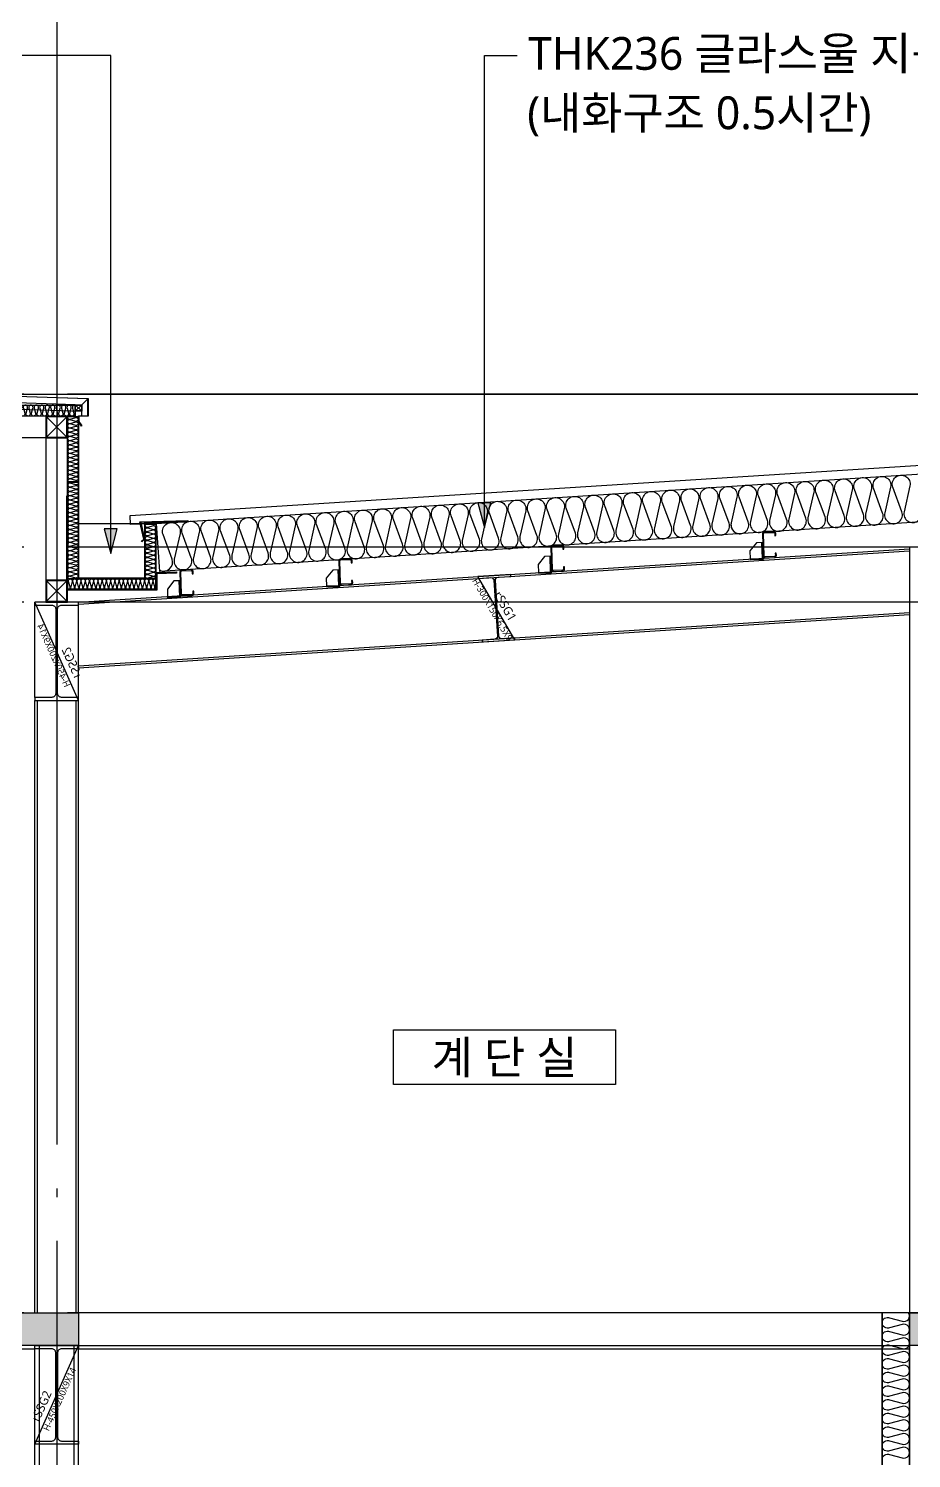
# Model space of a CAD drawing. Header units: millimetres. Extents: x 2325 to 124624, y 1250 to 28650.
# Drawn here: x 69057 to 73094, y 17703 to 24240 of the extents above; entities that cross this region are included whole.
import ezdxf
from ezdxf import colors
from ezdxf.entities.mleader import LeaderData, LeaderLine
from ezdxf.enums import TextEntityAlignment as Align
from ezdxf.math import Vec2, Vec3
from ezdxf.xclip import XClip

# ---------------------------------------------------------------- set-up
doc = ezdxf.new("R2010")
doc.units = ezdxf.units.MM
doc.header["$LTSCALE"] = 200
doc.header["$XCLIPFRAME"] = 0
doc.linetypes.add('CEN-GAUN', pattern=[32.2, 30, -1, 0.2, -1])
doc.linetypes.add('XR-A-SECTION$0$CEN-OC', pattern=[10, 9.25, -0.25, 0.25, -0.25])
doc.layers.get('Defpoints').update_dxf_attribs({"color": 137})
for name, color, linetype in [('0-S-col', 4, 'Continuous'), ('01하지철물', 253, 'Continuous'), ('09GIRDER', 2, 'Continuous'), ('7', 7, 'Continuous'), ('A-CON', 2, 'Continuous'), ('A-ELE9', 9, 'Continuous'), ('AS-STEL-MAJR', 8, 'Continuous'), ('CEN', 1, 'CEN-GAUN'), ('CTR', 1, 'XR-A-SECTION$0$CEN-OC'), ('ELE-4', 4, 'Continuous'), ('ELE-5', 5, 'Continuous'), ('ELE-6', 6, 'Continuous'), ('ELE-8', 8, 'Continuous'), ('HAT-254', 254, 'Continuous'), ('Insul', 252, 'Continuous'), ('PANEL', 6, 'Continuous'), ('S-253', 252, 'Continuous'), ('S-COL', 2, 'Continuous'), ('SEC-PANEL', 6, 'Continuous'), ('STL', 4, 'Continuous'), ('TAG', 6, 'Continuous'), ('TEXT', 3, 'Continuous'), ('TEXT-NOTE', 6, 'Continuous')]:
    doc.layers.add(name, color=color, linetype=linetype)
doc.layers.add('DEFP.', color=147, linetype='Continuous', plot=False)
doc.styles.add('맑은고딕', font='malgun.ttf')
doc.styles.add('스타일1', font='malgun.ttf')

# ---------------------------------------------------------------- blocks, each defined once
blk = doc.blocks.new('하지철물')
at = {"layer": '01하지철물', "color": 1}
for p, q in [((46.8, 46.8), (-46.8, -46.8)), ((46.8, -46.8), (-46.8, 46.8))]:
    blk.add_line(p, q, dxfattribs=at)
at = {"layer": '01하지철물'}
for points in [[(-50, -50), (-50, 50), (50, 50), (50, -50)], [(-46.8, -46.8), (-46.8, 46.8), (46.8, 46.8), (46.8, -46.8)]]:
    blk.add_lwpolyline(points, close=True, dxfattribs=at)
blk = doc.blocks.new('SG-rSSG2')
at = {"layer": '09GIRDER'}
blk.add_lwpolyline([(-100, -436), (-22.5, -436, 0.414214), (-4.5, -418), (-4.5, -32, 0.414214), (-22.5, -14), (-100, -14), (-100, 0), (100, 0), (100, -14), (22.5, -14, 0.414214), (4.5, -32), (4.5, -418, 0.414214), (22.5, -436), (100, -436), (100, -450), (-100, -450)], format="xyb", close=True, dxfattribs=at)
at = {"layer": 'Defpoints'}
blk.add_line((-100, -450), (100, 0), dxfattribs=at)
at = {"layer": 'Defpoints', "style": '스타일1'}
for s, height, p in [('H-450X200X9X14', 30, (13.5, -244.7)), ('rSSG2', 40, (-69.7, -276.1, 0))]:
    blk.add_text(s, height=height, rotation=66.03751, dxfattribs=at).set_placement(p, align=Align.MIDDLE_CENTER)
blk = doc.blocks.new('STL_30x30')
at = {"layer": 'CTR'}
for p, q in [((1.6, 28.4), (28.4, 1.6)), ((28.4, 28.4), (1.6, 1.6))]:
    blk.add_line(p, q, dxfattribs=at)
at = {"layer": 'ELE-4'}
for points in [[(0, 0), (30, 0), (30, 30), (0, 30)], [(1.6, 1.6), (28.4, 1.6), (28.4, 28.4), (1.6, 28.4)]]:
    blk.add_lwpolyline(points, close=True, dxfattribs=at)
blk = doc.blocks.new('CAP-535X100')
at = {"layer": 'ELE-6'}
blk.add_lwpolyline([(-550, -100), (-60, -100), (-60, -50), (-550, -50)], close=True, dxfattribs=at)
at = {"layer": 'ELE-8'}
for p, q in [((-580, -47.9), (-608.8, -21.1)), ((-580, -98.8), (-580, -48.9)), ((-580, -78.9), (-59.5, -62.2)), ((-550, -47.9), (-60, -32.2)), ((-550, -50), (-550, -47.9)), ((-60, -50), (-60, -32.2)), ((-30, -32.2), (-1.2, -1.3)), ((-30, -96), (-30, -32.2))]:
    blk.add_line(p, q, dxfattribs=at)
at = {"layer": 'Insul'}
for points in [[(-550, -50.3, -0.608337), (-538.2, -63.6), (-544.4, -86.5, 0.524856), (-535, -100, 0.524856), (-525.7, -86.5), (-531.9, -63.6, -1.449198), (-513.2, -63.6), (-519.4, -86.5, 0.524856), (-510, -100, 0.524856), (-500.7, -86.5), (-506.9, -63.6, -1.449198), (-488.2, -63.6), (-494.4, -86.5, 0.524856), (-485, -100, 0.00003), (-485, -100)], [(-485, -100, 0.524856), (-475.7, -86.5), (-481.9, -63.6, -1.449198), (-463.2, -63.6), (-469.4, -86.5, 0.524856), (-460, -100, 0.524856), (-450.7, -86.5), (-456.9, -63.6, -1.449198), (-438.2, -63.6), (-444.4, -86.5, 0.524856), (-435, -100, 0.524856), (-425.7, -86.5), (-431.9, -63.6, -1.449198), (-413.2, -63.6), (-419.4, -86.5, 0.524856), (-410, -100, 0.524856), (-400.7, -86.5), (-406.9, -63.6, -1.449198), (-388.2, -63.6), (-394.4, -86.5, 0.524856), (-385, -100, 0.524856), (-375.7, -86.5), (-381.9, -63.6, -1.449198), (-363.2, -63.6), (-369.4, -86.5, 0.524856), (-360, -100, 0.524856), (-350.7, -86.5), (-356.9, -63.6, -1.449198), (-338.2, -63.6), (-344.4, -86.5, 0.524856), (-335, -100, 0.524856), (-325.7, -86.5), (-331.9, -63.6, -1.449198), (-313.2, -63.6), (-319.4, -86.5, 0.524856), (-310, -100, 0.524856), (-300.7, -86.5), (-306.9, -63.6, -1.449198), (-288.2, -63.6), (-294.4, -86.5, 0.524856), (-285, -100, 0.524856), (-275.7, -86.5), (-281.9, -63.6, -1.449198), (-263.2, -63.6), (-269.4, -86.5, 0.524856), (-260, -100, 0.524856), (-250.7, -86.5), (-256.9, -63.6, -1.449198), (-238.2, -63.6), (-244.4, -86.5, 0.524856), (-235, -100, 0.524856), (-225.7, -86.5), (-231.9, -63.6, -1.449198), (-213.2, -63.6), (-219.4, -86.5, 0.524856), (-210, -100, 0.524856), (-200.7, -86.5), (-206.9, -63.6, -1.449198), (-188.2, -63.6), (-194.4, -86.5, 0.524856), (-185, -100, 0.524856), (-175.7, -86.5), (-181.9, -63.6, -1.449198), (-163.2, -63.6), (-169.4, -86.5, 0.524856), (-160, -100, 0.524856), (-150.7, -86.5), (-156.9, -63.6, -1.449198), (-138.2, -63.6), (-144.4, -86.5, 0.524856), (-135, -100, 0.524856), (-125.7, -86.5), (-131.9, -63.6, -1.449198), (-113.2, -63.6), (-119.4, -86.5, 0.524856), (-110, -100, 0.524856), (-100.7, -86.5), (-106.9, -63.6, -1.449198), (-88.2, -63.6), (-94.4, -86.5, 0.524856), (-85, -100, 0.524856), (-75.7, -86.5), (-81.9, -63.6, -1.449198), (-63.2, -63.6), (-69.4, -86.5, 0.524856), (-60, -100, 0.00003), (-60, -100, 0.00003)]]:
    blk.add_lwpolyline(points, format="xyb", dxfattribs=at)
at = {"layer": 'STL'}
blk.add_lwpolyline([(-579.1, -145.6), (-565, -125), (-565, -98.8), (-608.8, -98.8), (-608.8, -21.1), (-1.2, -1.3), (-1.2, -98.8), (-30, -96), (-30, -117.2), (-28.8, -117.2), (-28.8, -97.2), (0, -100), (0, 0), (-610, -20), (-610, -100), (-566.2, -100), (-566.2, -124.6), (-580.1, -144.9), (-579.1, -145.6)], dxfattribs=at)
at = {"layer": 'S-253'}
for p in [(-580, -77.9), (-60, -62.2)]:
    blk.add_blockref('STL_30x30', p, dxfattribs=at)
blk = doc.blocks.new('dddbbsdfd')
at = {"layer": 'HAT-254'}
h = blk.add_hatch(color=256, dxfattribs=at)
h.dxf.hatch_style = 1
h.paths.add_polyline_path([(233855.8, 129398.4), (234205.8, 129398.4), (234205.8, 129248.4), (214955.8, 129248.4), (214955.8, 129398.4), (215055.8, 129398.4), (215055.8, 129898.4), (215205.8, 129898.4), (215205.8, 129818.4), (215345.8, 129788.4), (215345.8, 129668.4), (215175.8, 129668.4), (215205.8, 129628.4), (215205.8, 129398.4), (233705.8, 129398.4), (233705.8, 129728.4), (233735.8, 129768.4), (233565.8, 129768.4), (233565.8, 129888.4), (233705.8, 129918.4), (233705.8, 129998.4), (233855.8, 129998.4)])
h = blk.add_hatch(color=256, dxfattribs=at)
h.dxf.hatch_style = 1
h.paths.add_polyline_path([(238005.8, 129248.4), (238005.8, 129398.4), (238455.8, 129398.4), (238455.8, 129998.4), (238605.8, 129998.4), (238605.8, 129918.4), (238745.8, 129888.4), (238745.8, 129768.4), (238575.8, 129768.4), (238605.8, 129728.4), (238605.8, 129398.4), (244740.8, 129398.4), (244740.8, 129728.4), (244770.8, 129768.4), (244600.8, 129768.4), (244600.8, 129888.4), (244740.8, 129918.4), (244740.8, 129998.4), (244890.8, 129998.4), (244890.8, 129398.4), (245334.8, 129398.4), (245334.8, 129248.4)])
at = {"layer": '0-S-col', "color": 8}
for points in [[(238105.8, 132898.4), (238005.8, 132898.4), (238005.8, 119447.4), (238405.8, 119447.4), (238405.8, 129248.4)], [(234005.8, 132212.4), (234005.8, 132648.4)], [(234205.8, 129398.4), (234205.8, 132648.4), (234005.8, 132648.4)], [(234005.8, 129398.4), (234005.8, 132198.4)], [(234017.8, 129398.4), (234017.8, 132198.4)], [(234193.8, 132198.4), (234193.8, 129398.4)], [(234005.8, 126527.5), (234005.8, 129248.4)], [(234026.8, 126528.7), (234026.8, 129248.4)], [(234184.8, 129248.4), (234184.8, 126538)], [(234205.8, 126539.2), (234205.8, 129248.4)]]:
    blk.add_lwpolyline(points, dxfattribs=at)
at = {"layer": '01하지철물'}
for p, q in [((233665.2, 133598.4), (238645.8, 133598.4)), ((234055.8, 133498.4), (234055.8, 132648.4)), ((234054.6, 133398.4), (233905.2, 133398.4))]:
    blk.add_line(p, q, dxfattribs=at)
at = {"layer": 'A-CON'}
for points in [[(238605.8, 129398.4), (244740.8, 129398.4), (244740.8, 129728.4), (244770.8, 129768.4), (244600.8, 129768.4), (244600.8, 129888.4), (244740.8, 129918.4), (244740.8, 129998.4), (244890.8, 129998.4), (244890.8, 129398.4), (245334.8, 129398.4), (245334.8, 129248.4), (238005.8, 129248.4)], [(233855.8, 129398.4), (234205.8, 129398.4), (234205.8, 129248.4), (214955.8, 129248.4), (214955.8, 129398.4), (215055.8, 129398.4), (215055.8, 129898.4), (215205.8, 129898.4), (215205.8, 129818.4), (215345.8, 129788.4), (215345.8, 129668.4), (215175.8, 129668.4), (215205.8, 129628.4), (215205.8, 129398.4), (233705.8, 129398.4)], [(238005.8, 129248.4), (238005.8, 129398.4), (238455.8, 129398.4)]]:
    blk.add_lwpolyline(points, dxfattribs=at)
at = {"layer": 'A-ELE9'}
blk.add_line((234203.8, 129248.4), (238005.8, 129248.4), dxfattribs=at)
at = {"layer": 'A-ELE9', "color": 251}
for p, q in [((227906.6, 129233.4), (234007.8, 129233.4)), ((234203.8, 129233.4), (238005.8, 129233.4))]:
    blk.add_line(p, q, dxfattribs=at)
at = {"layer": 'AS-STEL-MAJR'}
for points in [[(234205.2, 132647.4), (238005.8, 132892)], [(234205.2, 132638.4), (238005.8, 132882.9)], [(234205.8, 132355.9), (238005.8, 132600.4)], [(234205.8, 132346.8), (238005.8, 132591.3)]]:
    blk.add_lwpolyline(points, dxfattribs=at)
at = {"layer": 'CEN'}
for p, q in [((234105.8, 138444.5), (234105.8, 117294.2)), ((269155.8, 133598.4), (204155.8, 133598.4)), ((269155.8, 132898.4), (204155.8, 132898.4)), ((269155.8, 132648.4), (204155.8, 132648.4)), ((269155.8, 129398.4), (204155.8, 129398.4))]:
    blk.add_line(p, q, dxfattribs=at)
at = {"layer": 'DEFP.'}
blk.add_lwpolyline([(234507.8, 132757.8), (234207.8, 132757.8), (234207.8, 133007.8), (234507.8, 133007.8)], close=True, dxfattribs=at)
at = {"layer": 'Defpoints'}
blk.add_line((236201.3, 132475.2), (236032.3, 132765), dxfattribs=at)
blk.add_lwpolyline([(236201.3, 132475.2), (236200.7, 132484.2), (236142.1, 132480.4, -0.414214), (236128.3, 132492.6), (236111.8, 132748.1, -0.414214), (236124, 132761.9), (236182.6, 132765.6), (236182, 132774.6), (236032.3, 132765), (236032.9, 132756), (236091.5, 132759.8, -0.414214), (236105.3, 132747.6), (236121.8, 132492.2, -0.414214), (236109.6, 132478.4), (236051, 132474.6), (236051.6, 132465.6)], format="xyb", close=True, dxfattribs=at)
at = {"layer": 'ELE-5'}
for p, q in [((234441.7, 133043.2), (238105.8, 133276.5)), ((234442.9, 133003.1), (234441.7, 133043.2)), ((234488.5, 133004.5), (234442.9, 133003.1))]:
    blk.add_line(p, q, dxfattribs=at)
at = {"layer": 'ELE-6'}
for p, q in [((237880.8, 122290.2), (237880.8, 129398.4)), ((237880.8, 122290.2), (237882.2, 129398.4)), ((238005.8, 129398.4), (237880.8, 129398.4)), ((238005.8, 122290.2), (238005.8, 129398.4))]:
    blk.add_line(p, q, dxfattribs=at)
at = {"layer": 'ELE-8'}
blk.add_line((233640.2, 133598.4), (238670.2, 133598.4), dxfattribs=at)
for points in [[(237384.2, 132971.4), (237342.3, 132970.2, 0.414214), (237333.5, 132960.9), (237336.6, 132858.9, 0.414214), (237345.9, 132850.2), (237387.9, 132851.5, 0.414214), (237396.6, 132860.8), (237396.3, 132871.8), (237391.8, 132871.6), (237392.1, 132860.6, -0.414214), (237387.8, 132856), (237345.8, 132854.7, -0.414214), (237341.1, 132859.1), (237338, 132961, -0.414214), (237342.4, 132965.7), (237384.4, 132966.9, -0.414214), (237389, 132962.6), (237389.3, 132951.6), (237393.8, 132951.7), (237393.5, 132962.7, 0.414214)], [(236415.6, 132909.1), (236373.6, 132907.8, 0.414214), (236364.9, 132898.6), (236368, 132796.6, 0.414214), (236377.3, 132787.9), (236419.2, 132789.2, 0.414214), (236428, 132798.4), (236427.6, 132809.4), (236423.1, 132809.3), (236423.5, 132798.3, -0.414214), (236419.1, 132793.7), (236377.1, 132792.4, -0.414214), (236372.5, 132796.7), (236369.4, 132898.7, -0.414214), (236373.7, 132903.3), (236415.7, 132904.6, -0.414214), (236420.4, 132900.3), (236420.7, 132889.3), (236425.2, 132889.4), (236424.9, 132900.4, 0.414214)], [(235446.9, 132846.8), (235404.9, 132845.5, 0.414214), (235396.2, 132836.2), (235399.3, 132734.3, 0.414214), (235408.6, 132725.6), (235450.6, 132726.8, 0.414214), (235459.3, 132736.1), (235459, 132747.1), (235454.5, 132747), (235454.8, 132736, -0.414214), (235450.4, 132731.3), (235408.5, 132730.1, -0.414214), (235403.8, 132734.4), (235400.7, 132836.4, -0.414214), (235405.1, 132841), (235447.1, 132842.3, -0.414214), (235451.7, 132837.9), (235452, 132826.9), (235456.5, 132827.1), (235456.2, 132838.1, 0.414214)], [(234720.1, 132797.2), (234678.1, 132795.9, 0.414214), (234669.4, 132786.6), (234672.5, 132684.7, 0.414214), (234681.8, 132676), (234723.8, 132677.2, 0.414214), (234732.5, 132686.5), (234732.2, 132697.5), (234727.7, 132697.4), (234728, 132686.4, -0.414214), (234723.6, 132681.7), (234681.7, 132680.5, -0.414214), (234677, 132684.8), (234673.9, 132786.8, -0.414214), (234678.3, 132791.4), (234720.3, 132792.7, -0.414214), (234724.9, 132788.3), (234725.2, 132777.3), (234729.7, 132777.5), (234729.4, 132788.5, 0.414214)]]:
    blk.add_lwpolyline(points, format="xyb", close=True, dxfattribs=at)
for points in [[(237334.8, 132919.9), (237305.8, 132919), (237275.9, 132882.1), (237277, 132846.2), (237277.1, 132842.2), (237337.1, 132844.1), (237334.8, 132919.9)], [(237277, 132846.2), (237333, 132847.9), (237330.8, 132919.8)], [(236366.1, 132857.6), (236337.1, 132856.7), (236307.3, 132819.7), (236308.3, 132783.9), (236308.5, 132779.9), (236368.4, 132781.7), (236366.1, 132857.6)], [(236308.3, 132783.9), (236364.3, 132785.6), (236362.1, 132857.5)], [(235397.5, 132795.3), (235368.5, 132794.4), (235338.6, 132757.4), (235339.7, 132721.6), (235339.8, 132717.6), (235399.8, 132719.4), (235397.4, 132795.3)], [(235339.7, 132721.6), (235395.6, 132723.3), (235393.4, 132795.1)], [(234670.7, 132745.7), (234641.7, 132744.8), (234611.8, 132707.8), (234612.9, 132672), (234613, 132668), (234673, 132669.8), (234670.6, 132745.7)], [(234612.9, 132672), (234668.8, 132673.7), (234666.6, 132745.5)]]:
    blk.add_lwpolyline(points, dxfattribs=at)
at = {"layer": 'Insul'}
for points in [[(234177.1, 133498.4), (234167.3, 133501.2, 1.337394), (234167.3, 133484.1), (234192.7, 133491.6, -1.337394), (234192.7, 133474.4), (234167.3, 133481.9, 1.337394), (234167.3, 133464.7), (234192.7, 133472.2, -1.337394), (234192.7, 133455), (234167.3, 133462.5, 1.337394), (234167.3, 133445.3), (234192.7, 133452.8, -1.337394), (234192.7, 133435.7), (234167.3, 133443.2, 1.337394), (234167.3, 133426), (234192.7, 133433.5, -1.337394), (234192.7, 133416.3), (234167.3, 133423.8, 1.337394), (234167.3, 133406.6), (234192.7, 133414.1, -1.337394), (234192.7, 133396.9), (234167.3, 133404.4, 1.337394), (234167.3, 133387.3), (234192.7, 133394.8, -1.337394), (234192.7, 133377.6), (234167.3, 133385.1, 0.632859), (234156.5, 133373)], [(234204.8, 133386.2, -0.500912), (234193.3, 133377.6), (234167.9, 133385.1, 1.337394), (234167.9, 133367.9), (234193.3, 133375.4, -1.337394), (234193.3, 133358.2), (234167.9, 133365.7, 1.337394), (234167.9, 133348.5), (234193.3, 133356, -1.337394), (234193.3, 133338.9), (234167.9, 133346.4, 1.337394), (234167.9, 133329.2), (234193.3, 133336.7, -1.337394), (234193.3, 133319.5), (234167.9, 133327, 1.337394), (234167.9, 133309.8), (234193.3, 133317.3, -1.337394), (234193.3, 133300.1), (234167.9, 133307.6, 1.337394), (234167.9, 133290.5), (234193.3, 133298, -1.337394), (234193.3, 133280.8), (234167.9, 133288.3, 1.337394), (234167.9, 133271.1), (234193.3, 133278.6, -1.337394), (234193.3, 133261.4), (234167.9, 133268.9, 1.337394), (234167.9, 133251.7), (234193.3, 133259.2, -1.337394), (234193.3, 133242.1), (234167.9, 133249.6, 1.337394), (234167.9, 133232.4), (234193.3, 133239.9, -1.337394), (234193.3, 133222.7), (234167.9, 133230.2, 1.337394), (234167.9, 133213), (234193.3, 133220.5, -1.337394), (234193.3, 133203.3), (234167.9, 133210.8, 1.337394), (234167.9, 133193.7), (234193.3, 133201.2, -1.337394), (234193.3, 133184), (234167.9, 133191.5, 1.337394), (234167.9, 133174.3), (234193.3, 133181.8, -1.337394), (234193.3, 133164.6), (234167.9, 133172.1, 1.337394), (234167.9, 133154.9), (234193.3, 133162.4, -1.337394), (234193.3, 133145.3), (234167.9, 133152.8, 1.337394), (234167.9, 133135.6), (234193.3, 133143.1, -1.337394), (234193.3, 133125.9), (234167.9, 133133.4, 1.337394), (234167.9, 133116.2), (234193.3, 133123.7, -1.337394), (234193.3, 133106.5), (234167.9, 133114, 1.337394), (234167.9, 133096.9), (234193.3, 133104.4, -1.337394), (234193.3, 133087.2), (234167.9, 133094.7, 1.337394), (234167.9, 133077.5), (234193.3, 133085, -1.337394), (234193.3, 133067.8), (234167.9, 133075.3, 1.337394), (234167.9, 133058.1), (234193.3, 133065.6, -1.337394), (234193.3, 133048.5), (234167.9, 133056, 1.337394), (234167.9, 133038.8), (234193.3, 133046.3, -1.337394), (234193.3, 133029.1), (234167.9, 133036.6, 1.337394), (234167.9, 133019.4), (234193.3, 133026.9, -1.337394), (234193.3, 133009.7), (234167.9, 133017.2, 1.337394), (234167.9, 133000.1), (234193.3, 133007.6, -1.337394), (234193.3, 132990.4), (234167.9, 132997.9, 1.337394), (234167.9, 132980.7), (234193.3, 132988.2, -1.337394), (234193.3, 132971), (234167.9, 132978.5, 1.337394), (234167.9, 132961.3), (234193.3, 132968.8, -1.337394), (234193.3, 132951.7), (234167.9, 132959.2, 1.337394), (234167.9, 132942), (234193.3, 132949.5, -1.337394), (234193.3, 132932.3), (234167.9, 132939.8, 1.337394), (234167.9, 132922.6), (234193.3, 132930.1, -1.337394), (234193.3, 132912.9), (234167.9, 132920.4, 0.632859), (234157.1, 132908.4)], [(235505.8, 133068.8, -0.500912), (235548.1, 133019.2), (235521.6, 132901.7, 1.337394), (235599.5, 132906.7), (235558, 133019.9, -1.337394), (235635.9, 133024.9), (235609.4, 132907.4, 1.337394), (235687.3, 132912.4), (235645.8, 133025.6, -1.337394), (235723.7, 133030.6), (235697.2, 132913.1, 1.337394), (235775.1, 132918.1), (235733.7, 133031.3, -1.337394), (235811.6, 133036.3), (235785, 132918.8, 1.337394), (235863, 132923.8), (235821.5, 133037, -1.337394), (235899.4, 133042), (235872.9, 132924.5, 1.337394), (235950.8, 132929.5), (235909.3, 133042.7, -1.337394), (235987.2, 133047.7), (235960.7, 132930.2, 1.337394), (236038.6, 132935.2), (235997.1, 133048.4, -1.337394), (236075, 133053.4), (236048.5, 132935.9, 1.337394), (236126.4, 132940.9), (236084.9, 133054.1, -1.337394), (236162.8, 133059.1), (236136.3, 132941.6, 1.337394), (236214.2, 132946.6), (236172.7, 133059.8, -1.337394), (236250.6, 133064.8), (236224.1, 132947.3, 1.337394), (236302, 132952.3), (236260.5, 133065.5, -1.337394), (236338.5, 133070.5), (236311.9, 132953, 1.337394), (236389.8, 132958), (236348.4, 133071.2, -1.337394), (236426.3, 133076.2), (236399.8, 132958.7, 1.337394), (236477.7, 132963.7), (236436.2, 133076.9, -1.337394), (236514.1, 133081.9), (236487.6, 132964.4, 1.337394), (236565.5, 132969.4), (236524, 133082.6, -1.337394), (236601.9, 133087.6), (236575.4, 132970.1, 1.337394), (236653.3, 132975.1), (236611.8, 133088.3, -1.337394), (236689.7, 133093.3), (236663.2, 132975.8, 1.337394), (236741.1, 132980.8), (236699.6, 133094, -1.337394), (236777.5, 133099), (236751, 132981.5, 1.337394), (236828.9, 132986.5), (236787.4, 133099.7, -1.337394), (236865.3, 133104.7), (236838.8, 132987.2, 1.337394), (236916.7, 132992.2), (236875.2, 133105.4, -1.337394), (236953.2, 133110.4), (236926.6, 132992.9, 1.337394), (237004.6, 132997.9), (236963.1, 133111.1, -1.337394), (237041, 133116.1), (237014.5, 132998.6, 1.337394), (237092.4, 133003.6), (237050.9, 133116.8, -1.337394), (237128.8, 133121.8), (237102.3, 133004.3, 1.337394), (237180.2, 133009.3), (237138.7, 133122.5, -1.337394), (237216.6, 133127.5), (237190.1, 133010, 1.337394), (237268, 133015), (237226.5, 133128.2, -1.337394), (237304.4, 133133.2), (237277.9, 133015.7, 1.337394), (237355.8, 133020.7), (237314.3, 133133.9, -1.337394), (237392.2, 133138.9), (237365.7, 133021.4, 1.337394), (237443.6, 133026.4), (237402.1, 133139.6, -1.337394), (237480.1, 133144.6), (237453.5, 133027.1, 1.337394), (237531.4, 133032.1), (237490, 133145.3, -1.337394), (237567.9, 133150.3), (237541.3, 133032.8, 1.337394), (237619.3, 133037.8), (237577.8, 133151, -1.337394), (237655.7, 133156), (237629.2, 133038.5, 1.337394), (237707.1, 133043.5), (237665.6, 133156.7, -1.337394), (237743.5, 133161.7), (237717, 133044.2, 1.337394), (237794.9, 133049.2), (237753.4, 133162.4, -1.337394), (237831.3, 133167.4), (237804.8, 133049.9, 1.337394), (237882.7, 133054.9), (237841.2, 133168.1, -1.337394), (237919.1, 133173.1), (237892.6, 133055.6, 1.337394), (237970.5, 133060.6), (237929, 133173.8, -1.337394), (238006.9, 133178.8), (237980.4, 133061.3, 1.337394), (238058.3, 133066.3)], [(234576.4, 132794, 0.686615), (234633.5, 132844), (234592.1, 132957.2, -1.337394), (234670, 132962.2), (234643.4, 132844.7, 1.337394), (234721.4, 132849.7), (234679.9, 132962.9, -1.337394), (234757.8, 132967.9), (234731.3, 132850.4, 1.337394), (234809.2, 132855.4), (234767.7, 132968.6, -1.337394), (234845.6, 132973.6), (234819.1, 132856.1, 1.337394), (234897, 132861.1), (234855.5, 132974.3, -1.337394), (234933.4, 132979.3), (234906.9, 132861.8, 1.337394), (234984.8, 132866.8), (234943.3, 132980, -1.337394), (235021.2, 132985), (234994.7, 132867.5, 1.337394), (235072.6, 132872.5), (235031.1, 132985.7, -1.337394), (235109, 132990.7), (235082.5, 132873.2, 1.337394), (235160.4, 132878.2), (235118.9, 132991.4, -1.337394), (235196.9, 132996.4), (235170.3, 132878.9, 1.337394), (235248.3, 132883.9), (235206.8, 132997.1, -1.337394), (235284.7, 133002.1), (235258.2, 132884.6, 1.337394), (235336.1, 132889.6), (235294.6, 133002.8, -1.337394), (235372.5, 133007.8), (235346, 132890.3, 1.337394), (235423.9, 132895.3), (235382.4, 133008.5, -1.337394), (235460.3, 133013.5), (235433.8, 132896, 1.337394), (235511.7, 132901), (235470.2, 133014.2, -1.337394), (235548.1, 133019.2), (235521.6, 132901.7, 1.337394), (235599.5, 132906.7), (235558, 133019.9, -1.337394), (235635.9, 133024.9), (235609.4, 132907.4, 1.337394), (235687.3, 132912.4), (235645.8, 133025.6, -1.337394), (235723.7, 133030.6), (235697.2, 132913.1, 1.337394), (235775.1, 132918.1), (235733.7, 133031.3, -1.337394), (235811.6, 133036.3), (235785, 132918.8, 1.337394), (235863, 132923.8), (235821.5, 133037, -1.337394), (235899.4, 133042), (235872.9, 132924.5, 1.337394), (235950.8, 132929.5), (235909.3, 133042.7, -1.337394), (235987.2, 133047.7), (235960.7, 132930.2, 1.337394), (236038.6, 132935.2), (235997.1, 133048.4, -1.337394), (236075, 133053.4), (236048.5, 132935.9, 1.337394), (236126.4, 132940.9), (236084.9, 133054.1, -1.337394), (236162.8, 133059.1), (236136.3, 132941.6, 1.337394), (236214.2, 132946.6), (236172.7, 133059.8, -1.337394), (236250.6, 133064.8), (236224.1, 132947.3, 1.337394), (236302, 132952.3), (236260.5, 133065.5, -1.337394), (236338.5, 133070.5), (236311.9, 132953, 1.337394), (236389.8, 132958), (236348.4, 133071.2, -1.337394), (236426.3, 133076.2), (236399.8, 132958.7, 1.337394), (236477.7, 132963.7), (236436.2, 133076.9, -1.337394), (236514.1, 133081.9), (236487.6, 132964.4, 1.337394), (236565.5, 132969.4), (236524, 133082.6, -1.337394), (236601.9, 133087.6), (236575.4, 132970.1, 1.337394), (236653.3, 132975.1), (236611.8, 133088.3, -1.337394), (236689.7, 133093.3), (236663.2, 132975.8, 1.337394), (236741.1, 132980.8), (236699.6, 133094, -1.337394), (236777.5, 133099), (236751, 132981.5, 1.337394), (236828.9, 132986.5), (236787.4, 133099.7, -1.337394), (236865.3, 133104.7), (236838.8, 132987.2, 1.337394), (236916.7, 132992.2), (236875.2, 133105.4, -1.337394), (236953.2, 133110.4), (236926.6, 132992.9, 1.337394), (237004.6, 132997.9), (236963.1, 133111.1, -1.337394), (237041, 133116.1), (237014.5, 132998.6, 1.337394), (237092.4, 133003.6), (237050.9, 133116.8, -1.337394), (237128.8, 133121.8), (237102.3, 133004.3, 1.337394), (237180.2, 133009.3), (237138.7, 133122.5, -1.337394), (237216.6, 133127.5), (237190.1, 133010, 0.585394), (237242.8, 132962.5)], [(234559, 132755.8, 0.509267), (234559, 132755.8, 0.509267), (234547.3, 132764.3), (234522.4, 132756.9, -0.509267), (234510.6, 132765.5, -0.509267), (234522.4, 132774), (234547.3, 132766.6, 0.509267), (234559, 132775.1, 0.509267), (234547.3, 132783.7), (234522.4, 132776.3, -0.509267), (234510.6, 132784.8, -0.509267), (234522.4, 132793.4), (234547.3, 132786, 0.509267), (234559, 132794.5, 0.509267), (234547.3, 132803.1), (234522.4, 132795.7, -0.509267), (234510.6, 132804.2, -0.509267), (234522.4, 132812.7), (234547.3, 132805.3, 0.509267), (234559, 132813.9, 0.509267), (234547.3, 132822.4), (234522.4, 132815, -0.509267), (234510.6, 132823.6, -0.509267), (234522.4, 132832.1), (234547.3, 132824.7, 0.509267), (234559, 132833.3, 0.509267), (234547.3, 132841.8), (234522.4, 132834.4, -0.509267), (234510.6, 132842.9, -0.509267), (234522.4, 132851.5), (234547.3, 132844.1, 0.509267), (234559, 132852.6, 0.509267), (234547.3, 132861.2), (234522.4, 132853.8, -0.509267), (234510.6, 132862.3, -0.509267), (234522.4, 132870.9), (234547.3, 132863.4, 0.509267), (234559, 132872, 0.509267), (234547.3, 132880.5), (234522.4, 132873.1, -0.509267), (234510.6, 132881.7, -0.509267), (234522.4, 132890.2), (234547.3, 132882.8, 0.509267), (234559, 132891.4, 0.509267), (234547.3, 132899.9), (234522.4, 132892.5, -0.509267), (234510.6, 132901.1, -0.509267), (234522.4, 132909.6), (234547.3, 132902.2, 0.509267), (234559, 132910.7, 0.509267), (234547.3, 132919.3), (234522.4, 132911.9, -0.509267), (234510.6, 132920.4, -0.509267), (234522.4, 132929), (234547.3, 132921.6, 0.509267), (234559, 132930.1, 0.509267), (234547.3, 132938.7), (234522.4, 132931.2, -0.509267), (234510.6, 132939.8, -0.509267), (234522.4, 132948.3), (234547.3, 132940.9, 0.509267), (234559, 132949.5, 0.509267), (234547.3, 132958), (234522.4, 132950.6, -0.509267), (234510.6, 132959.2, -0.509267), (234522.4, 132967.7), (234547.3, 132960.3, 0.509267), (234559, 132968.8, 0.509267), (234547.3, 132977.4), (234522.4, 132970, -0.509267), (234510.6, 132978.5, -0.509267), (234522.4, 132987.1), (234547.3, 132979.7, 0.509267), (234559, 132988.2, 0.509267), (234547.3, 132996.8), (234522.4, 132989.4, -0.509267), (234510.6, 132997.9, -0.210942), (234513.6, 133004.5)], [(234178, 132917.3), (234167.3, 132920.4, 1.337394), (234167.3, 132903.3), (234192.7, 132910.8, -1.337394), (234192.7, 132893.6), (234167.3, 132901.1, 1.337394), (234167.3, 132883.9), (234192.7, 132891.4, -1.337394), (234192.7, 132874.2), (234167.3, 132881.7, 1.337394), (234167.3, 132864.5), (234192.7, 132872, -1.337394), (234192.7, 132854.9), (234167.3, 132862.4, 0.632859), (234156.5, 132850.3)], [(234178, 132878.6), (234167.3, 132881.7, 1.337394), (234167.3, 132864.5), (234192.7, 132872, -1.337394), (234192.7, 132854.9), (234167.3, 132862.4, 1.337394), (234167.3, 132845.2), (234192.7, 132852.7, -1.337394), (234192.7, 132835.5), (234167.3, 132843, 1.337394), (234167.3, 132825.8), (234192.7, 132833.3, -1.337394), (234192.7, 132816.1), (234167.3, 132823.6, 0.632859), (234156.5, 132811.6)], [(234178, 132839.8), (234167.3, 132843, 1.337394), (234167.3, 132825.8), (234192.7, 132833.3, -1.337394), (234192.7, 132816.1), (234167.3, 132823.6, 1.337394), (234167.3, 132806.5), (234192.7, 132814, -1.337394), (234192.7, 132796.8), (234167.3, 132804.3, 1.337394), (234167.3, 132787.1), (234192.7, 132794.6, -1.337394), (234192.7, 132777.4), (234167.3, 132784.9, 0.632859), (234156.5, 132772.8)], [(234178, 132801.1), (234167.3, 132804.3, 1.337394), (234167.3, 132787.1), (234192.7, 132794.6, -1.337394), (234192.7, 132777.4), (234167.3, 132784.9, 1.337394), (234167.3, 132767.7), (234192.7, 132775.2, -1.337394), (234192.7, 132758.1), (234167.3, 132765.6, 0.543135), (234155.9, 132755.8, 0.543135)], [(234159, 132705.8, 0.509267), (234159, 132705.8, 0.509267), (234167.6, 132717.5), (234160.1, 132742.4, -0.509267), (234168.7, 132754.2, -0.509267), (234177.2, 132742.4), (234169.8, 132717.5, 0.509267), (234178.4, 132705.8, 0.509267), (234186.9, 132717.5), (234179.5, 132742.4, -0.509267), (234188.1, 132754.2, -0.509267), (234196.6, 132742.4), (234189.2, 132717.5, 0.509267), (234197.7, 132705.8, 0.509267), (234206.3, 132717.5), (234198.9, 132742.4, -0.509267), (234207.4, 132754.2, -0.509267), (234216, 132742.4), (234208.6, 132717.5, 0.509267), (234217.1, 132705.8, 0.509267), (234225.7, 132717.5), (234218.2, 132742.4, -0.509267), (234226.8, 132754.2, -0.509267), (234235.3, 132742.4), (234227.9, 132717.5, 0.509267), (234236.5, 132705.8, 0.509267), (234245, 132717.5), (234237.6, 132742.4, -0.509267), (234246.2, 132754.2, -0.509267), (234254.7, 132742.4), (234247.3, 132717.5, 0.509267), (234255.8, 132705.8, 0.509267), (234264.4, 132717.5), (234257, 132742.4, -0.509267), (234265.5, 132754.2, -0.509267), (234274.1, 132742.4), (234266.7, 132717.5, 0.509267), (234275.2, 132705.8, 0.509267), (234283.8, 132717.5), (234276.4, 132742.4, -0.509267), (234284.9, 132754.2, -0.509267), (234293.5, 132742.4), (234286, 132717.5, 0.509267), (234294.6, 132705.8, 0.509267), (234303.1, 132717.5), (234295.7, 132742.4, -0.509267), (234304.3, 132754.2, -0.509267), (234312.8, 132742.4), (234305.4, 132717.5, 0.509267), (234314, 132705.8, 0.509267), (234322.5, 132717.5), (234315.1, 132742.4, -0.509267), (234323.6, 132754.2, -0.509267), (234332.2, 132742.4), (234324.8, 132717.5, 0.509267), (234333.3, 132705.8, 0.509267), (234341.9, 132717.5), (234334.5, 132742.4, -0.509267), (234343, 132754.2, -0.509267), (234351.6, 132742.4), (234344.1, 132717.5, 0.509267), (234352.7, 132705.8, 0.509267), (234361.2, 132717.5), (234353.8, 132742.4, -0.509267), (234362.4, 132754.2, -0.509267), (234370.9, 132742.4), (234363.5, 132717.5, 0.509267), (234372.1, 132705.8, 0.509267), (234380.6, 132717.5), (234373.2, 132742.4, -0.509267), (234381.8, 132754.2, -0.509267), (234390.3, 132742.4), (234382.9, 132717.5, 0.509267), (234391.4, 132705.8, 0.509267), (234400, 132717.5), (234392.6, 132742.4, -0.509267), (234401.1, 132754.2, -0.210942), (234407.8, 132751.3)], [(234391.4, 132705.8), (234391.4, 132705.8, 0.509267), (234400, 132717.5), (234392.6, 132742.4, -0.509267), (234401.1, 132754.2, -0.509267), (234409.7, 132742.4), (234402.3, 132717.5, 0.509267), (234410.8, 132705.8, 0.509267), (234419.4, 132717.5), (234411.9, 132742.4, -0.509267), (234420.5, 132754.2, -0.509267), (234429, 132742.4), (234421.6, 132717.5, 0.509267), (234430.2, 132705.8, 0.509267), (234438.7, 132717.5), (234431.3, 132742.4, -0.509267), (234439.9, 132754.2, -0.509267), (234448.4, 132742.4), (234441, 132717.5, 0.509267), (234449.5, 132705.8, 0.509267), (234458.1, 132717.5), (234450.7, 132742.4, -0.509267), (234459.2, 132754.2, -0.509267), (234467.8, 132742.4), (234460.4, 132717.5, 0.509267), (234468.9, 132705.8, 0.509267), (234477.5, 132717.5), (234470.1, 132742.4, -0.509267), (234478.6, 132754.2, -0.509267), (234487.1, 132742.4), (234479.7, 132717.5, 0.509267), (234488.3, 132705.8, 0.509267), (234496.8, 132717.5), (234489.4, 132742.4, -0.509267), (234498, 132754.2, -0.509267), (234506.5, 132742.4), (234499.1, 132717.5, 0.509267), (234507.7, 132705.8, 0.509267), (234516.2, 132717.5), (234508.8, 132742.4, -0.509267), (234517.3, 132754.2, -0.509267), (234525.9, 132742.4), (234518.5, 132717.5, 0.509267), (234527, 132705.8, 0.509267), (234535.6, 132717.5), (234528.2, 132742.4, -0.509267), (234536.7, 132754.2, -0.509267), (234545.3, 132742.4), (234537.8, 132717.5, 0.509267), (234546.4, 132705.8, 0.509267), (234554.9, 132717.5), (234547.5, 132742.4, -0.509267), (234556.1, 132754.2, -0.108266), (234559.8, 132753.4, -0.108266)], [(237880.8, 128727.7, -0.524856), (237914.7, 128751.1), (237972, 128735.6, 1.449198), (237972, 128782.4), (237914.7, 128766.9, -0.524856), (237880.8, 128790.2, -0.524856), (237914.7, 128813.6), (237972, 128798.1, 1.449198), (237972, 128844.9), (237914.7, 128829.4, -0.524856), (237880.8, 128852.7, -0.524856), (237914.7, 128876.1), (237972, 128860.6, 1.449198), (237972, 128907.4), (237914.7, 128891.9, -0.524856), (237880.8, 128915.2, -0.524856), (237914.7, 128938.6), (237972, 128923.1, 1.449198), (237972, 128969.9), (237914.7, 128954.4, -0.524856), (237880.8, 128977.7, -0.524856), (237914.7, 129001.1), (237972, 128985.6, 1.449198), (237972, 129032.4), (237914.7, 129016.9, -0.524856), (237880.8, 129040.2, -0.524856), (237914.7, 129063.6), (237972, 129048.1, 1.449198), (237972, 129094.9), (237914.7, 129079.4, -0.524856), (237880.8, 129102.7, -0.524856), (237914.7, 129126.1), (237972, 129110.6, 1.449198), (237972, 129157.4), (237914.7, 129141.9, -0.524856), (237880.8, 129165.2, -0.524856), (237914.7, 129188.6), (237972, 129173.1, 1.449198), (237972, 129219.9), (237914.7, 129204.4, -0.524856), (237880.8, 129227.7, -0.524856), (237914.7, 129251.1), (237972, 129235.6, 1.449198), (237972, 129282.4), (237914.7, 129266.9, -0.524856), (237880.8, 129290.2, -0.524856), (237914.7, 129313.6), (237972, 129298.1, 1.449198), (237972, 129344.9), (237914.7, 129329.4, -0.524856), (237880.8, 129352.7, -0.524856), (237914.7, 129376.1), (237972, 129360.6, 0.739163), (238001.3, 129398.4, 0.739163)]]:
    blk.add_lwpolyline(points, format="xyb", dxfattribs=at)
at = {"layer": 'SEC-PANEL'}
blk.add_lwpolyline([(234155.8, 132908.4), (234155.8, 133496.4), (234205.8, 133496.4), (234205.8, 132908.4)], dxfattribs=at)
for points in [[(234509.8, 133004.5), (234559.8, 133004.5), (234559.8, 132755.8), (234509.8, 132755.8)], [(234510.6, 133004.5), (234559, 133004.5), (234559, 132755.8), (234510.6, 132755.8)], [(234559.8, 132755.8), (234559.8, 132705.8), (234155.8, 132705.8), (234155.8, 132755.8)], [(234559.8, 132755), (234559.8, 132706.6), (234155.8, 132706.6), (234155.8, 132755)]]:
    blk.add_lwpolyline(points, close=True, dxfattribs=at)
at = {"layer": 'STL', "color": 6}
blk.add_lwpolyline([(238155.8, 133020.5), (234576.8, 132788.2), (234562.5, 133007.6), (238155.8, 133240.8)], close=True, dxfattribs=at)
at = {"layer": 'STL', "color": 7}
blk.add_lwpolyline([(234155.8, 133196.4), (234205.8, 133196.4), (234205.8, 132755.8), (234509.8, 132755.8), (234509.8, 133007.9), (234697.8, 133014.4), (234697.8, 133016.4), (234507.8, 133009.8), (234507.8, 132757.8), (234207.8, 132757.8), (234207.8, 133198.4), (234155.8, 133198.4)], close=True, dxfattribs=at)
for points in [[(234653.7, 132780.6), (234563.8, 132777.9), (234563.8, 132701.8), (234151.8, 132701.8), (234151.8, 133133.4), (234155.8, 133133.4), (234155.8, 132705.8), (234559.8, 132705.8), (234559.8, 132782.8), (234653.6, 132785.6), (234653.7, 132780.6)], [(234495.6, 132924), (234493.7, 132926), (234504.5, 132936.2), (234486.2, 133014.2), (234706.1, 133021.7), (234706.2, 133018.7), (234489.9, 133011.3), (234507.8, 132935.2), (234495.8, 132923.8)]]:
    blk.add_lwpolyline(points, dxfattribs=at)
at = {"layer": '7', "xscale": -1, "rotation": 180}
for p in [(234105.8, 133448.4), (234105.8, 132698.4)]:
    blk.add_blockref('하지철물', p, dxfattribs=at)
at = {"layer": 'PANEL', "xscale": -1}
blk.add_blockref('CAP-535X100', (233640.2, 133598.4), dxfattribs=at)
at = {"layer": 'S-COL', "xscale": -1}
blk.add_blockref('SG-rSSG2', (234105.8, 132648.4), dxfattribs=at)
at = {"layer": 'S-COL'}
blk.add_blockref('SG-rSSG2', (234105.8, 129248.4), dxfattribs=at)
at = {"layer": 'Defpoints', "style": '스타일1'}
for s, height, p in [('H-300X150X6.5X9', 30, (236098.3, 132614.3)), ('rSSG1', 40, (236156.9, 132629.5, 0))]:
    blk.add_text(s, height=height, rotation=300.24652, dxfattribs=at).set_placement(p, align=Align.MIDDLE_CENTER)
blk = doc.blocks.new('CJA-AH')
at = {"layer": 'TAG'}
h = blk.add_hatch(color=256, dxfattribs=at)
h.dxf.hatch_style = 1
h.paths.add_polyline_path([(-0.75, -0.197), (0, 0), (-0.75, 0.197)])
blk.add_lwpolyline([(-0.75, -0.197), (0, 0), (-0.75, 0.197)], close=True, dxfattribs=at)
blk.add_lwpolyline([(0, 0), (-1, 0)], dxfattribs=at)
blk = doc.blocks.new('room-1')
at = {"layer": 'TEXT-NOTE', "color": 6}
for p, q in [((0, 5), (20.29, 5)), ((0, 0), (0, 5)), ((20.29, 5), (20.29, 0)), ((20.29, 0), (0, 0))]:
    blk.add_line(p, q, dxfattribs=at)
at = {"layer": 'TEXT-NOTE', "color": 3, "style": '스타일1'}
blk.add_attdef('실명', text='', height=3, dxfattribs=at).set_placement((10.15, 2.59), align=Align.MIDDLE)

msp = doc.modelspace()

# ---------------------------------------------------------------- block references
ref = msp.add_blockref('dddbbsdfd', (-164920.1, -111030.2))
XClip(ref).set_block_clipping_path([(232155.531008494, 128100.966), (240155.531008494, 136167.4144981058)])
at = {"layer": 'TEXT-NOTE'}
ref = msp.add_blockref('room-1', (70726.2, 19412.7), dxfattribs=dict(at, xscale=50.00000000004174, yscale=50.00000000004174, zscale=50.00000000004174))
ref.add_attrib('실명', '계 단 실', dxfattribs={"color": 3, "height": 150, "style": '스타일1'}).set_placement((71233.6, 19537.7), align=Align.MIDDLE)

# ---------------------------------------------------------------- texts
at = {"layer": 'TEXT', "color": 3, "style": '스타일1'}
msp.add_text('(내화구조 0.5시간)', height=150, dxfattribs=at).set_placement((71337.5, 23779.9))

# ---------------------------------------------------------------- leaders
at = {"layer": 'TAG', "color": 3}
ml = msp.add_multileader_mtext('Standard', dxfattribs=at)
ml.set_content('%%C100 R.D(2EA)', color=3, style='맑은고딕')
ml.set_leader_properties(color=6)
ml.set_arrow_properties(name='CJA-AH')
ml.build(insert=Vec2(0, 0))
ml.multileader.update_dxf_attribs({"dogleg_length": 3, "arrow_head_size": 150})
ctx = ml.context
ctx.base_point, ctx.char_height, ctx.arrow_head_size, ctx.landing_gap_size, ctx.plane_origin = Vec3(67514.6, 24117.3), 150, 150, 50, Vec3(68808.2, 20838.2)
ctx.text_align_type = 2
notes = []
notes.append((ctx, [(0, (1, 1, 0), (69432.8, 24117.3), (-1, 0), 452.5, [(0, [(69432.8, 21839.8)], 0, [])])]))
ctx.mtext.insert, ctx.mtext.alignment, ctx.mtext.flow_direction = Vec3(68930.3, 24209.3), 3, 5
ml = msp.add_multileader_mtext('Standard', dxfattribs=at)
ml.set_content('THK236 글라스울 지붕판넬', color=3, style='맑은고딕')
ml.set_leader_properties(color=6)
ml.set_arrow_properties(name='CJA-AH')
ml.build(insert=Vec2(0, 0))
ml.multileader.update_dxf_attribs({"dogleg_length": 3, "arrow_head_size": 150})
ctx = ml.context
ctx.base_point, ctx.char_height, ctx.arrow_head_size, ctx.landing_gap_size, ctx.plane_origin = Vec3(71291.3, 24117.3), 150, 150, 50, Vec3(71765.9, 20838.2)
notes.append((ctx, [(0, (1, 1, 0), (71141.3, 24117.3), (1, 0), 150, [(0, [(71141.3, 21958.4)], 0, [])])]))
ctx.mtext.insert, ctx.mtext.flow_direction = Vec3(71341.3, 24201.5), 5
for ctx, leaders in notes:
    for number, flags, end, landing, length, lines in leaders:
        leader = LeaderData()
        leader.index, (leader.has_last_leader_line, leader.has_dogleg_vector, leader.attachment_direction) = number, flags
        leader.last_leader_point, leader.dogleg_vector, leader.dogleg_length = Vec3(end), Vec3(landing), length
        for number, points, colour, breaks in lines:
            line = LeaderLine()
            line.index, line.vertices, line.color, line.breaks = number, Vec3.list(points), colors.encode_raw_color(colour), breaks
            leader.lines.append(line)
        ctx.leaders.append(leader)

doc.saveas('drawing.dxf')
